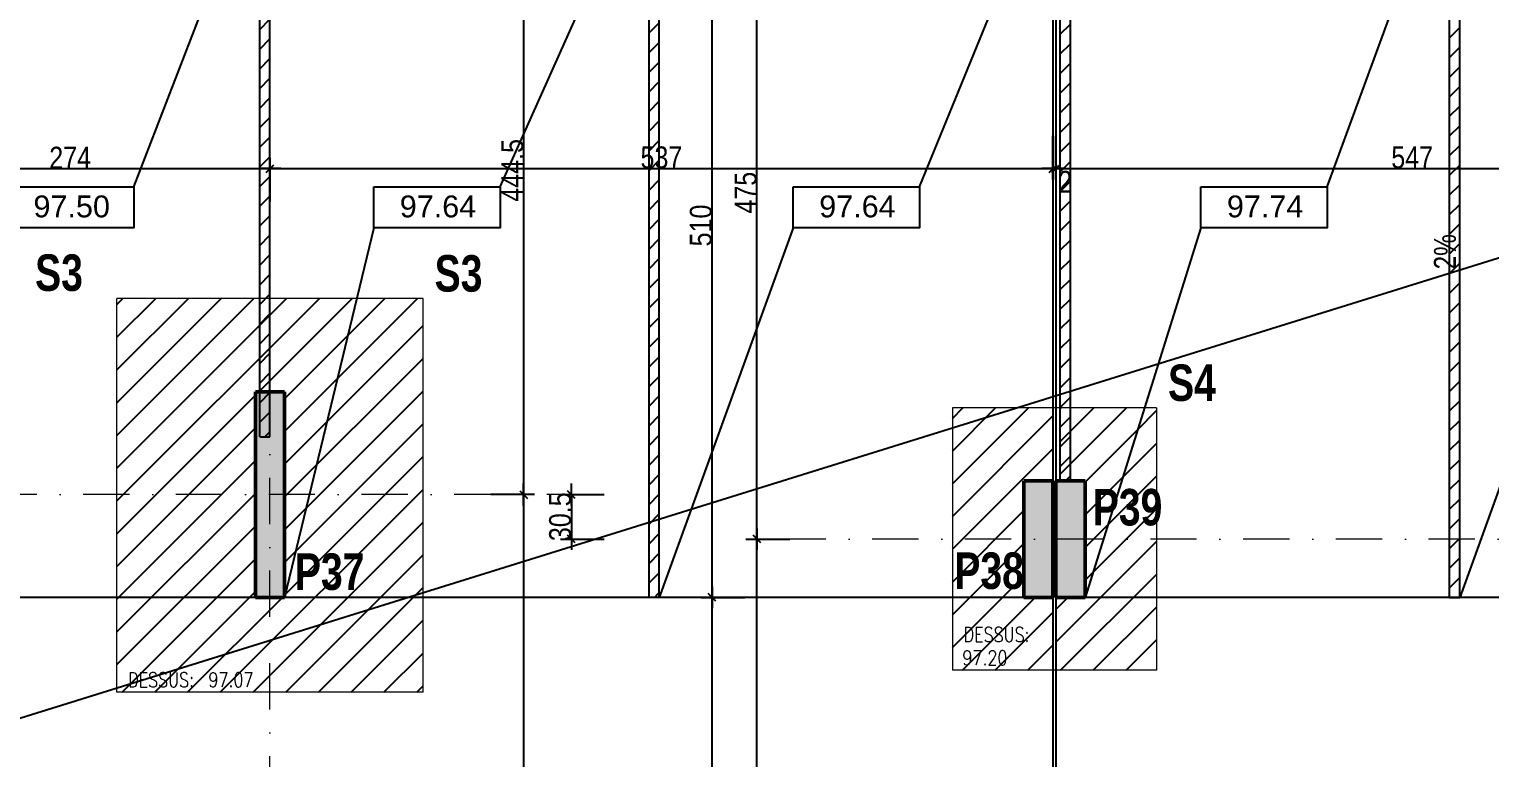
# Model space of a CAD drawing. Header units: centimetres. Extents: x -4990 to 114398, y -61489 to -12305.
# Drawn here: x 41935 to 42936, y -19808 to -19309 of the extents above; entities that cross this region are included whole.
import ezdxf
from ezdxf.enums import TextEntityAlignment as Align

# ---------------------------------------------------------------- set-up
doc = ezdxf.new("R2010")
doc.units = ezdxf.units.CM
doc.header["$LTSCALE"] = 0.5
for name, pattern in [('CACHEX2', [19.05, 12.7, -6.35]), ('TIRETPT2', [12.7, 6.35, -3.175, 0, -3.175]), ('TIRETPTX2', [50.8, 25.4, -12.7, 0, -12.7])]:
    doc.linetypes.add(name, pattern=pattern)
doc.layers.get('DEFPOINTS').update_dxf_attribs({"linetype": 'CONTINUOUS'})
for name, color, linetype in [('01_cloisons', 1, 'CONTINUOUS'), ('01_cote_gen', 4, 'CONTINUOUS'), ('01_linteaux', 2, 'CONTINUOUS'), ('01_poch_murs', 253, 'CONTINUOUS'), ('01_poch_poteaux', 250, 'CONTINUOUS'), ('01_poch_Semelles', 253, 'CONTINUOUS'), ('01_texte', 230, 'CONTINUOUS'), ('AA_COTES', 2, 'CONTINUOUS')]:
    doc.layers.add(name, color=color, linetype=linetype)
for name, color, linetype, lineweight in [('01_murs_coup', 5, 'CONTINUOUS', 60), ('01_sem', 42, 'CONTINUOUS', 15), ('01_tram_axes', 2, 'TIRETPTX2', 9)]:
    doc.layers.add(name, color=color, linetype=linetype, lineweight=lineweight)
doc.styles.add('ARIAL', font='arial.ttf')
doc.styles.add('impact', font='impact.ttf')
doc.styles.add('MATTE_TXT', font='arial.ttf')
doc.styles.add('SIMPLEX1', font='SIMPLEX.shx', dxfattribs={"width": 0.8, "height": 10})
doc.styles.add('STYLE2', font='ARIALN.TTF')
doc.dimstyles.new('JB50', dxfattribs={"dimscale": 0.1, "dimtxt": 150, "dimasz": 15, "dimexe": 0.1, "dimexo": 0.1, "dimgap": 0.09, "dimtad": 1, "dimdec": 1, "dimdsep": 46, "dimtxsty": 'STYLE2', "dimblk1": 'BOND_G', "dimblk2": 'BOND_D', "dimsah": 1, "dimcen": 1.5, "dimdle": 0.01, "dimse1": 1, "dimse2": 1, "dimclrd": 4, "dimclre": 2, "dimclrt": 6, "dimazin": 2, "dimtfac": 2.333333, "dimtdec": 1, "dimtix": 1, "dimtmove": 2, "dimatfit": 3, "dimldrblk": 'BOND_G', "dimfxl": 1, "dimtolj": 1, "dimtzin": 0, "dimarcsym": 0})
pattern_1 = [(45, (-10233.557, 8782.937), (-6.7351921, 6.7351921), [])]

# ---------------------------------------------------------------- blocks, each defined once
blk = doc.blocks.new('BOND_G')
at = {"layer": 'AA_COTES', "color": 0}
for p, q in [((0, -5), (0, 15)), ((5, 0), (-5, 0)), ((1.77, 1.77), (-1.77, -1.77))]:
    blk.add_line(p, q, dxfattribs=at)
blk = doc.blocks.new('BOND_D')
at = {"layer": 'AA_COTES', "color": 0}
for p, q in [((5, 0), (-5, 0)), ((-1.77, -1.77), (1.77, 1.77)), ((0, 5), (0, -15))]:
    blk.add_line(p, q, dxfattribs=at)
blk = doc.blocks.new('*D131')
at = {"layer": '01_cote_gen', "color": 4, "lineweight": -2, "transparency": 16777216}
blk.add_line((42640.1, -19404.5), (43184.1, -19404.5), dxfattribs=at)
at = {"layer": 'DEFPOINTS', "color": 0, "transparency": 16777216}
for p in [(42638.6, -19400.5), (43185.6, -19404.5), (43185.6, -19427)]:
    blk.add_point(p, dxfattribs=at)
at = {"layer": '01_cote_gen', "color": 4, "lineweight": -2, "transparency": 16777216, "xscale": 1.5, "yscale": 1.5, "zscale": 1.5, "rotation": 180}
blk.add_blockref('BOND_G', (42638.6, -19404.5), dxfattribs=at)
at = {"layer": '01_cote_gen', "color": 4, "lineweight": -2, "transparency": 16777216, "xscale": 1.5, "yscale": 1.5, "zscale": 1.5}
blk.add_blockref('BOND_D', (43185.6, -19404.5), dxfattribs=at)
at = {"layer": '01_cote_gen', "color": 6, "transparency": 16777216, "insert": (42883, -19396.9), "char_height": 15, "attachment_point": 5, "style": 'STYLE2'}
blk.add_mtext('\\A1;547', dxfattribs=at)
blk = doc.blocks.new('*D137')
at = {"layer": '01_cote_gen', "color": 4, "lineweight": -2, "transparency": 16777216}
blk.add_line((41827.1, -19404.5), (42098.1, -19404.5), dxfattribs=at)
at = {"layer": 'DEFPOINTS', "color": 0, "transparency": 16777216}
for p in [(41825.6, -19405.9), (42099.6, -19404.5), (42099.6, -19405.9)]:
    blk.add_point(p, dxfattribs=at)
at = {"layer": '01_cote_gen', "color": 4, "lineweight": -2, "transparency": 16777216, "xscale": 1.5, "yscale": 1.5, "zscale": 1.5, "rotation": 180}
blk.add_blockref('BOND_G', (41825.6, -19404.5), dxfattribs=at)
at = {"layer": '01_cote_gen', "color": 4, "lineweight": -2, "transparency": 16777216, "xscale": 1.5, "yscale": 1.5, "zscale": 1.5}
blk.add_blockref('BOND_D', (42099.6, -19404.5), dxfattribs=at)
at = {"layer": '01_cote_gen', "color": 6, "transparency": 16777216, "insert": (41962.6, -19397), "char_height": 15, "attachment_point": 5, "style": 'STYLE2'}
blk.add_mtext('\\A1;274', dxfattribs=at)
blk = doc.blocks.new('*D138')
at = {"layer": '01_cote_gen', "color": 4, "lineweight": -2, "transparency": 16777216}
blk.add_line((42101.1, -19404.5), (42635.1, -19404.5), dxfattribs=at)
at = {"layer": 'DEFPOINTS', "color": 0, "transparency": 16777216}
for p in [(42099.6, -19405.9), (42636.6, -19404.5), (42636.6, -19436.6)]:
    blk.add_point(p, dxfattribs=at)
at = {"layer": '01_cote_gen', "color": 4, "lineweight": -2, "transparency": 16777216, "xscale": 1.5, "yscale": 1.5, "zscale": 1.5, "rotation": 180}
blk.add_blockref('BOND_G', (42099.6, -19404.5), dxfattribs=at)
at = {"layer": '01_cote_gen', "color": 4, "lineweight": -2, "transparency": 16777216, "xscale": 1.5, "yscale": 1.5, "zscale": 1.5}
blk.add_blockref('BOND_D', (42636.6, -19404.5), dxfattribs=at)
at = {"layer": '01_cote_gen', "color": 6, "transparency": 16777216, "insert": (42368.1, -19396.9), "char_height": 15, "attachment_point": 5, "style": 'STYLE2'}
blk.add_mtext('\\A1;537', dxfattribs=at)
blk = doc.blocks.new('*D141')
at = {"layer": '01_cote_gen', "color": 4, "lineweight": -2, "transparency": 16777216}
for p, q in [((42635.1, -19404.5), (42633.6, -19404.5)), ((42636.6, -19404.5), (42638.6, -19404.5)), ((42640.1, -19404.5), (42641.6, -19404.5))]:
    blk.add_line(p, q, dxfattribs=at)
at = {"layer": 'DEFPOINTS', "color": 0, "transparency": 16777216}
for p in [(42638.6, -19404.5), (42636.6, -19416.5), (42638.6, -19416.5)]:
    blk.add_point(p, dxfattribs=at)
at = {"layer": '01_cote_gen', "color": 4, "lineweight": -2, "transparency": 16777216, "xscale": 1.5, "yscale": 1.5, "zscale": 1.5}
blk.add_blockref('BOND_G', (42636.6, -19404.5), dxfattribs=at)
at = {"layer": '01_cote_gen', "color": 4, "lineweight": -2, "transparency": 16777216, "xscale": 1.5, "yscale": 1.5, "zscale": 1.5, "rotation": 180}
blk.add_blockref('BOND_D', (42638.6, -19404.5), dxfattribs=at)
at = {"layer": '01_cote_gen', "color": 6, "transparency": 16777216, "insert": (42645, -19413.5), "char_height": 15, "attachment_point": 5, "style": 'STYLE2'}
blk.add_mtext('\\A1;2', dxfattribs=at)
blk = doc.blocks.new('*D209')
at = {"layer": '01_cote_gen', "color": 4, "lineweight": -2, "transparency": 16777216}
blk.add_line((42273.6, -19185), (42273.6, -19626.5), dxfattribs=at)
at = {"layer": 'DEFPOINTS', "color": 0, "transparency": 16777216}
for p in [(42210.8, -19183.5), (42273.6, -19628), (42281.9, -19628)]:
    blk.add_point(p, dxfattribs=at)
at = {"layer": '01_cote_gen', "color": 4, "lineweight": -2, "transparency": 16777216, "xscale": 1.5, "yscale": 1.5, "zscale": 1.5}
for name, p, rotation in [('BOND_G', (42273.6, -19183.5), 90), ('BOND_D', (42273.6, -19628), 270)]:
    blk.add_blockref(name, p, dxfattribs=dict(at, rotation=rotation))
at = {"layer": '01_cote_gen', "color": 6, "transparency": 16777216, "insert": (42266, -19405.7), "char_height": 15, "attachment_point": 5, "rotation": 90, "style": 'STYLE2'}
blk.add_mtext('\\A1;444.5', dxfattribs=at)
blk = doc.blocks.new('*D210')
at = {"layer": '01_cote_gen', "color": 4, "lineweight": -2, "transparency": 16777216}
blk.add_line((42273.6, -19629.5), (42273.6, -20326), dxfattribs=at)
at = {"layer": 'DEFPOINTS', "color": 0, "transparency": 16777216}
for p in [(42251.1, -19628), (42273.6, -20327.5), (42283.5, -20327.5)]:
    blk.add_point(p, dxfattribs=at)
at = {"layer": '01_cote_gen', "color": 4, "lineweight": -2, "transparency": 16777216, "xscale": 1.5, "yscale": 1.5, "zscale": 1.5}
for name, p, rotation in [('BOND_G', (42273.6, -19628), 90), ('BOND_D', (42273.6, -20327.5), 270)]:
    blk.add_blockref(name, p, dxfattribs=dict(at, rotation=rotation))
at = {"layer": '01_cote_gen', "color": 6, "transparency": 16777216, "insert": (42266, -20044.2), "char_height": 15, "attachment_point": 5, "rotation": 90, "style": 'STYLE2'}
blk.add_mtext('\\A1;699.5', dxfattribs=at)
blk = doc.blocks.new('*D212')
at = {"layer": '01_cote_gen', "color": 4, "lineweight": -2, "transparency": 16777216}
for p, q in [((42306.4, -19626.5), (42306.4, -19625)), ((42306.4, -19628), (42306.4, -19658.5)), ((42306.4, -19660), (42306.4, -19661.5))]:
    blk.add_line(p, q, dxfattribs=at)
at = {"layer": 'DEFPOINTS', "color": 0, "transparency": 16777216}
for p in [(42312.5, -19628), (42306.4, -19658.5), (42426.6, -19658.5)]:
    blk.add_point(p, dxfattribs=at)
at = {"layer": '01_cote_gen', "color": 4, "lineweight": -2, "transparency": 16777216, "xscale": 1.5, "yscale": 1.5, "zscale": 1.5}
for name, p, rotation in [('BOND_G', (42306.4, -19628), 270), ('BOND_D', (42306.4, -19658.5), 90)]:
    blk.add_blockref(name, p, dxfattribs=dict(at, rotation=rotation))
at = {"layer": '01_cote_gen', "color": 6, "transparency": 16777216, "insert": (42298.7, -19643.2), "char_height": 15, "attachment_point": 5, "rotation": 90, "style": 'STYLE2'}
blk.add_mtext('\\A1;30.5', dxfattribs=at)
blk = doc.blocks.new('*D214')
at = {"layer": '01_cote_gen', "color": 4, "lineweight": -2, "transparency": 16777216}
blk.add_line((42433.6, -20304), (42433.6, -19660), dxfattribs=at)
at = {"layer": 'DEFPOINTS', "color": 0, "transparency": 16777216}
for p in [(42433.6, -19658.5), (42474.4, -19658.5), (42474.4, -20305.5)]:
    blk.add_point(p, dxfattribs=at)
at = {"layer": '01_cote_gen', "color": 4, "lineweight": -2, "transparency": 16777216, "xscale": 1.5, "yscale": 1.5, "zscale": 1.5}
for name, p, rotation in [('BOND_D', (42433.6, -19658.5), 90), ('BOND_G', (42433.6, -20305.5), 270)]:
    blk.add_blockref(name, p, dxfattribs=dict(at, rotation=rotation))
at = {"layer": '01_cote_gen', "color": 6, "transparency": 16777216, "insert": (42426, -20048.4), "char_height": 15, "attachment_point": 5, "rotation": 90, "style": 'STYLE2'}
blk.add_mtext('\\A1;647', dxfattribs=at)
blk = doc.blocks.new('*D215')
at = {"layer": '01_cote_gen', "color": 4, "lineweight": -2, "transparency": 16777216}
blk.add_line((42433.6, -19657), (42433.6, -19185), dxfattribs=at)
at = {"layer": 'DEFPOINTS', "color": 0, "transparency": 16777216}
for p in [(42433.6, -19183.5), (42494.1, -19183.5), (42474.4, -19658.5)]:
    blk.add_point(p, dxfattribs=at)
at = {"layer": '01_cote_gen', "color": 4, "lineweight": -2, "transparency": 16777216, "xscale": 1.5, "yscale": 1.5, "zscale": 1.5}
for name, p, rotation in [('BOND_D', (42433.6, -19183.5), 90), ('BOND_G', (42433.6, -19658.5), 270)]:
    blk.add_blockref(name, p, dxfattribs=dict(at, rotation=rotation))
at = {"layer": '01_cote_gen', "color": 6, "transparency": 16777216, "insert": (42426, -19421), "char_height": 15, "attachment_point": 5, "rotation": 90, "style": 'STYLE2'}
blk.add_mtext('\\A1;475', dxfattribs=at)
blk = doc.blocks.new('*D534')
at = {"layer": '01_cote_gen', "color": 4, "lineweight": -2, "transparency": 16777216}
blk.add_line((42402.8, -20296), (42402.8, -19700), dxfattribs=at)
at = {"layer": 'DEFPOINTS', "color": 0, "transparency": 16777216}
for p in [(42402.8, -19698.5), (42418.2, -19698.5), (42395.3, -20297.5)]:
    blk.add_point(p, dxfattribs=at)
at = {"layer": '01_cote_gen', "color": 4, "lineweight": -2, "transparency": 16777216, "xscale": 1.5, "yscale": 1.5, "zscale": 1.5}
for name, p, rotation in [('BOND_D', (42402.8, -19698.5), 90), ('BOND_G', (42402.8, -20297.5), 270)]:
    blk.add_blockref(name, p, dxfattribs=dict(at, rotation=rotation))
at = {"layer": '01_cote_gen', "color": 6, "transparency": 16777216, "insert": (42395.2, -19998), "char_height": 15, "attachment_point": 5, "rotation": 90, "style": 'STYLE2'}
blk.add_mtext('\\A1;599', dxfattribs=at)
blk = doc.blocks.new('*D535')
at = {"layer": '01_cote_gen', "color": 4, "lineweight": -2, "transparency": 16777216}
blk.add_line((42402.8, -19697), (42402.8, -19190), dxfattribs=at)
at = {"layer": 'DEFPOINTS', "color": 0, "transparency": 16777216}
for p in [(42402.8, -19188.5), (42478.3, -19188.5), (42418.2, -19698.5)]:
    blk.add_point(p, dxfattribs=at)
at = {"layer": '01_cote_gen', "color": 4, "lineweight": -2, "transparency": 16777216, "xscale": 1.5, "yscale": 1.5, "zscale": 1.5}
for name, p, rotation in [('BOND_D', (42402.8, -19188.5), 90), ('BOND_G', (42402.8, -19698.5), 270)]:
    blk.add_blockref(name, p, dxfattribs=dict(at, rotation=rotation))
at = {"layer": '01_cote_gen', "color": 6, "transparency": 16777216, "insert": (42395.2, -19443.5), "char_height": 15, "attachment_point": 5, "rotation": 90, "style": 'STYLE2'}
blk.add_mtext('\\A1;510', dxfattribs=at)

msp = doc.modelspace()

# ---------------------------------------------------------------- hatches: boundary and pattern name
at = {"layer": '01_poch_murs'}
h = msp.add_hatch(dxfattribs=at)
h.set_pattern_fill('ANSI31', color=256, scale=3)
h.set_pattern_definition(pattern_1)
h.paths.add_polyline_path([(42366.643, -18668.484), (42359.643, -18668.484), (42359.643, -19178.484), (42139.643, -19178.484), (42139.643, -19188.484), (42359.643, -19188.484), (42359.643, -19698.484), (42366.643, -19698.484), (42366.643, -19188.484), (42556.643, -19188.484), (42556.643, -19178.484), (42366.643, -19178.484)])
h = msp.add_hatch(dxfattribs=at)
h.set_pattern_fill('ANSI31', color=256, scale=3)
h.set_pattern_definition(pattern_1)
h.paths.add_polyline_path([(43175.633, -19178.484), (42915.633, -19178.484), (42915.633, -18668.484), (42908.633, -18668.484), (42908.633, -19178.484), (42718.643, -19178.484), (42718.643, -19188.484), (42908.633, -19188.484), (42908.633, -19698.484), (42915.633, -19698.484), (42915.633, -19188.484), (43175.633, -19188.484)])
h = msp.add_hatch(dxfattribs=at)
h.set_pattern_fill('ANSI31', color=256, scale=3)
h.set_pattern_definition(pattern_1)
h.paths.add_polyline_path([(42099.643, -19193.48), (42092.643, -19193.48), (42092.643, -19588.489), (42099.643, -19588.489)])
h = msp.add_hatch(dxfattribs=at)
h.set_pattern_fill('ANSI31', color=256, scale=3)
h.set_pattern_definition(pattern_1)
h.paths.add_polyline_path([(42648.633, -19193.48), (42641.633, -19193.48), (42641.633, -19618.482), (42648.633, -19618.482)])
at = {"layer": '01_poch_poteaux'}
h = msp.add_hatch(color=256, dxfattribs=at)
h.dxf.hatch_style = 1
h.paths.add_polyline_path([(42109.643, -19557.484), (42099.643, -19557.484), (42099.643, -19643.484), (42109.643, -19643.484)])
h.paths.add_polyline_path([(42099.643, -19557.484), (42089.643, -19557.484), (42089.643, -19643.484), (42099.643, -19643.484)])
h.paths.add_polyline_path([(42109.643, -19643.484), (42099.643, -19643.484), (42099.643, -19698.484), (42109.643, -19698.484)])
h.paths.add_polyline_path([(42099.643, -19643.484), (42089.643, -19643.484), (42089.643, -19698.484), (42099.643, -19698.484)])
h = msp.add_hatch(color=256, dxfattribs=at)
h.dxf.hatch_style = 1
h.paths.add_polyline_path([(42636.633, -19618.484), (42616.633, -19618.484), (42616.633, -19658.484), (42636.633, -19658.484)])
h.paths.add_polyline_path([(42636.633, -19658.484), (42616.633, -19658.484), (42616.633, -19698.484), (42636.633, -19698.484)])
h = msp.add_hatch(color=256, dxfattribs=at)
h.dxf.hatch_style = 1
h.paths.add_polyline_path([(42658.633, -19618.484), (42638.633, -19618.484), (42638.633, -19658.484), (42658.633, -19658.484)])
h.paths.add_polyline_path([(42658.633, -19658.484), (42638.633, -19658.484), (42638.633, -19698.484), (42658.633, -19698.484)])
at = {"layer": '01_poch_Semelles', "linetype": 'CACHEX2', "ltscale": 2}
h = msp.add_hatch(dxfattribs=at)
h.set_pattern_fill('ANSI31', color=256, scale=5)
h.paths.add_polyline_path([(42092.643, -19493.484), (41994.643, -19493.484), (41994.643, -19627.984), (42089.643, -19627.984), (42089.643, -19557.484), (42092.643, -19557.484)])
h.paths.add_polyline_path([(42099.643, -19493.484), (42092.643, -19493.484), (42092.643, -19557.484), (42099.643, -19557.484)])
h.paths.add_polyline_path([(42159.161, -19493.484), (42099.643, -19493.484), (42099.643, -19557.484), (42109.643, -19557.484), (42109.643, -19627.984), (42126.672, -19627.984)])
h.paths.add_polyline_path([(42204.643, -19493.484), (42159.161, -19493.484), (42126.672, -19627.984), (42204.643, -19627.984)])
h.paths.add_polyline_path([(42204.643, -19627.984), (42126.672, -19627.984), (42109.643, -19698.484), (42204.643, -19698.484)])
h.paths.add_polyline_path([(42126.672, -19627.984), (42109.643, -19627.984), (42109.643, -19698.484)], flags=17)
h.paths.add_polyline_path([(42089.643, -19627.984), (41994.643, -19627.984), (41994.643, -19698.484), (42089.643, -19698.484)])
h.paths.add_polyline_path([(42099.643, -19698.484), (42089.643, -19698.484), (41994.643, -19698.484), (41994.643, -19763.484), (42099.643, -19763.484)])
h.paths.add_polyline_path([(42204.643, -19698.484), (42109.643, -19698.484), (42099.643, -19698.484), (42099.643, -19763.484), (42204.643, -19763.484)])
h.paths.add_polyline_path([(42111.573, -19701.157), (42169.595, -19701.157), (42169.595, -19662.175), (42111.573, -19662.175)], flags=9)
h.paths.add_polyline_path([(42054.35, -19762.14), (42091.35, -19762.14), (42091.35, -19747.14), (42054.35, -19747.14)], flags=24)
h.paths.add_polyline_path([(41998.827, -19762.14), (42051.065, -19762.14), (42051.065, -19747.14), (41998.827, -19747.14)], flags=24)
h = msp.add_hatch(dxfattribs=at)
h.set_pattern_fill('ANSI31', color=256, scale=5)
h.paths.add_polyline_path([(42636.634, -19568.484), (42567.633, -19568.484), (42567.633, -19658.484), (42616.633, -19658.484), (42616.633, -19618.484), (42636.633, -19618.484)])
h.paths.add_polyline_path([(42648.633, -19568.484), (42641.633, -19568.484), (42641.633, -19618.482), (42648.633, -19618.482)])
h.paths.add_polyline_path([(42699.422, -19568.484), (42648.633, -19568.484), (42648.633, -19618.484), (42658.633, -19618.484), (42658.633, -19698.484)])
h.paths.add_polyline_path([(42707.633, -19568.484), (42699.422, -19568.484), (42671.183, -19658.484), (42707.633, -19658.484)])
h.paths.add_polyline_path([(42707.633, -19658.484), (42671.183, -19658.484), (42658.633, -19698.484), (42707.633, -19698.484)])
h.paths.add_polyline_path([(42707.633, -19698.484), (42658.633, -19698.484), (42638.633, -19698.484), (42638.633, -19748.484), (42707.633, -19748.484)])
h.paths.add_polyline_path([(42636.633, -19698.484), (42616.633, -19698.484), (42567.633, -19698.484), (42567.633, -19748.484), (42636.633, -19748.484)])
h.paths.add_polyline_path([(42616.633, -19658.484), (42567.633, -19658.484), (42567.633, -19698.484), (42616.633, -19698.484)])
h.paths.add_polyline_path([(42656.419, -19656.959), (42719.181, -19656.959), (42719.181, -19617.977), (42656.419, -19617.977)], flags=9)
h.paths.add_polyline_path([(42571.503, -19747.14), (42608.503, -19747.14), (42608.503, -19732.14), (42571.503, -19732.14)], flags=24)
h.paths.add_polyline_path([(42571.817, -19731.126), (42624.055, -19731.126), (42624.055, -19716.126), (42571.817, -19716.126)], flags=24)
h.paths.add_polyline_path([(42561.565, -19700.499), (42624.112, -19700.499), (42624.112, -19661.517), (42561.565, -19661.517)], flags=9)

# ---------------------------------------------------------------- linework, layer by layer
at = {"layer": '01_cloisons'}
for p, q in [((42359.643, -19698.484), (42359.643, -19188.484)), ((42366.643, -19698.484), (42366.643, -19188.484)), ((42908.633, -19698.484), (42908.633, -19188.484)), ((42915.633, -19698.484), (42915.633, -19188.484)), ((42092.643, -19588.489), (42092.643, -19193.48)), ((42099.643, -19588.489), (42099.643, -19193.48)), ((42641.633, -19618.482), (42641.633, -19193.48)), ((42648.633, -19618.482), (42648.633, -19193.48)), ((42092.643, -19588.489), (42099.643, -19588.489)), ((42641.633, -19618.482), (42648.633, -19618.482)), ((42366.643, -19698.484), (42359.643, -19698.484)), ((42908.633, -19698.484), (42915.633, -19698.484))]:
    msp.add_line(p, q, dxfattribs=at)
at = {"layer": '01_linteaux'}
for p, q in [((42636.643, -19193.484), (42636.633, -19618.484)), ((42638.643, -19193.484), (42638.633, -19618.484)), ((42636.633, -19698.484), (42636.633, -20258.484)), ((42638.633, -19698.484), (42638.633, -20258.484))]:
    msp.add_line(p, q, dxfattribs=at)
at = {"layer": '01_murs_coup', "linetype": 'Continuous', "lineweight": 50}
for p, q in [((42089.643, -19557.484), (42109.643, -19557.484)), ((42089.643, -19557.484), (42089.643, -19698.484)), ((42109.643, -19557.484), (42109.643, -19698.484)), ((42616.633, -19618.484), (42636.633, -19618.484)), ((42616.633, -19698.484), (42616.633, -19618.484)), ((42636.633, -19698.484), (42636.633, -19618.484)), ((42638.633, -19618.484), (42658.633, -19618.484)), ((42638.633, -19698.484), (42638.633, -19618.484)), ((42658.633, -19698.484), (42658.633, -19618.484)), ((42089.643, -19698.484), (42109.643, -19698.484)), ((42616.633, -19698.484), (42636.633, -19698.484)), ((42638.633, -19698.484), (42658.633, -19698.484))]:
    msp.add_line(p, q, dxfattribs=at)
at = {"layer": '01_poch_murs'}
msp.add_line((37832.394, -21056.715), (64082.109, -12882.714), dxfattribs=at)
at = {"layer": '01_sem', "linetype": 'Continuous'}
for p, q in [((41994.643, -19763.484), (41994.643, -19493.484)), ((42204.643, -19493.484), (41994.643, -19493.484)), ((42204.643, -19763.484), (42204.643, -19493.484)), ((42707.633, -19568.484), (42567.633, -19568.484)), ((42567.633, -19568.484), (42567.633, -19748.484)), ((42707.633, -19568.484), (42707.633, -19748.484)), ((42707.633, -19748.484), (42567.633, -19748.484)), ((42204.643, -19763.484), (41994.643, -19763.484))]:
    msp.add_line(p, q, dxfattribs=at)
at = {"layer": '01_texte'}
for p, q in [((42257.429, -19416.99), (42359.643, -19188.484)), ((42824.717, -19416.99), (42908.633, -19188.484)), ((42006.221, -19416.99), (42092.643, -19193.484)), ((42545.121, -19416.99), (42636.643, -19193.484)), ((42170.852, -19445.086), (42109.643, -19698.484)), ((42458.543, -19445.086), (42366.643, -19698.484)), ((42738.14, -19445.086), (42658.633, -19698.484)), ((43007.105, -19445.086), (42915.633, -19698.484)), ((42089.643, -19698.484), (41835.633, -19698.484)), ((42616.633, -19698.484), (42109.643, -19698.484)), ((43175.633, -19698.484), (42658.633, -19698.484))]:
    msp.add_line(p, q, dxfattribs=at)
for points in [[(41919.644, -19416.99), (42006.221, -19416.99), (42006.221, -19445.086), (41919.644, -19445.086)], [(42170.852, -19416.99), (42257.429, -19416.99), (42257.429, -19445.086), (42170.852, -19445.086)], [(42458.543, -19416.99), (42545.121, -19416.99), (42545.121, -19445.086), (42458.543, -19445.086)], [(42738.14, -19416.99), (42824.717, -19416.99), (42824.717, -19445.086), (42738.14, -19445.086)]]:
    msp.add_lwpolyline(points, close=True, dxfattribs=at)
at = {"layer": '01_tram_axes', "linetype": 'TIRETPT2', "ltscale": 10}
for p, q in [((42099.643, -19902.625), (42099.643, -17474.125)), ((42321.324, -19627.984), (41189.03, -19627.984)), ((43625.583, -19658.484), (42426.649, -19658.484))]:
    msp.add_line(p, q, dxfattribs=at)

# ---------------------------------------------------------------- texts
at = {"layer": '01_texte', "style": 'MATTE_TXT', "width": 0.8}
msp.add_text('2%%%', height=15, rotation=90, dxfattribs=at).set_placement((42917.444, -19461.508), align=Align.BOTTOM_CENTER)
at = {"layer": '01_texte', "style": 'impact'}
for s, p in [('S3', (41954.96, -19495.813)), ('S3', (42228.971, -19496.313)), ('S4', (42731.96, -19571.313)), ('P39', (42687.8, -19656.639)), ('P37', (42140.584, -19700.837)), ('P38', (42592.839, -19700.179))]:
    msp.add_text(s, height=25, dxfattribs=at).set_placement(p, align=Align.BOTTOM_CENTER)
at = {"layer": '01_texte', "style": 'SIMPLEX1', "width": 0.8}
for s, p in [('DESSUS:', (42597.936, -19731.959)), ('97.20', (42590.003, -19747.973)), ('DESSUS:', (42024.946, -19762.973)), ('97.07', (42072.85, -19762.973))]:
    msp.add_text(s, height=10, dxfattribs=at).set_placement(p, align=Align.BOTTOM_CENTER)
at = {"layer": '01_texte', "char_height": 15, "width": 90.385, "attachment_point": 5, "style": 'ARIAL'}
for s, insert in [('97.50', (41963.655, -19430.527)), ('97.64', (42214.862, -19430.527)), ('97.64', (42502.554, -19430.527)), ('97.74', (42782.15, -19430.527))]:
    msp.add_mtext(s, dxfattribs=dict(at, insert=insert))

# ---------------------------------------------------------------- dimensions: what is measured, and where the dimension line sits
at = {"layer": '01_cote_gen'}
for base, p1, p2, picture, middle in [((42273.642, -19627.984), (42210.847, -19183.484), (42281.941, -19627.984), '*D209', (42266.005, -19405.734)), ((42402.847, -19188.484), (42418.214, -19698.484), (42478.316, -19188.484), '*D535', (42395.179, -19443.484)), ((42433.648, -19183.484), (42474.422, -19658.484), (42494.105, -19183.484), '*D215', (42426.011, -19420.984)), ((42306.389, -19658.484), (42312.534, -19627.984), (42426.649, -19658.484), '*D212', (42298.722, -19643.234)), ((42402.847, -19698.484), (42395.347, -20297.485), (42418.214, -19698.484), '*D534', (42395.179, -19997.985))]:
    dim = msp.add_linear_dim(base=base, p1=p1, p2=p2, angle=90, dimstyle='JB50', dxfattribs=at)
    dim.commit()
    dim.dimension.update_dxf_attribs({"geometry": picture, "text_midpoint": middle})
for base, p1, p2, picture, middle in [((42638.638, -19404.527), (42636.637, -19416.466), (42638.638, -19416.466), '*D141', (42645.003, -19413.516)), ((43185.633, -19404.527), (42638.638, -19400.541), (43185.633, -19427.027), '*D131', (42883.04, -19396.89))]:
    dim = msp.add_linear_dim(base=base, p1=p1, p2=p2, dimstyle='JB50', dxfattribs=at)
    dim.commit()
    dim.dimension.update_dxf_attribs({"geometry": picture, "text_midpoint": middle, "dimtype": 160})
for base, p1, p2, picture, middle in [((42099.643, -19404.527), (41825.633, -19405.87), (42099.643, -19405.87), '*D137', (41962.638, -19396.987)), ((42636.637, -19404.527), (42099.643, -19405.87), (42636.637, -19436.606), '*D138', (42368.14, -19396.86))]:
    dim = msp.add_linear_dim(base=base, p1=p1, p2=p2, dimstyle='JB50', dxfattribs=at)
    dim.commit()
    dim.dimension.update_dxf_attribs({"geometry": picture, "text_midpoint": middle})
for base, p1, p2, picture, middle in [((42273.642, -20327.484), (42251.142, -19627.984), (42283.539, -20327.484), '*D210', (42265.974, -20044.195)), ((42433.648, -19658.484), (42474.422, -20305.484), (42474.422, -19658.484), '*D214', (42425.981, -20048.445))]:
    dim = msp.add_linear_dim(base=base, p1=p1, p2=p2, angle=90, dimstyle='JB50', dxfattribs=at)
    dim.commit()
    dim.dimension.update_dxf_attribs({"geometry": picture, "text_midpoint": middle, "dimtype": 160})

doc.saveas('drawing.dxf')
